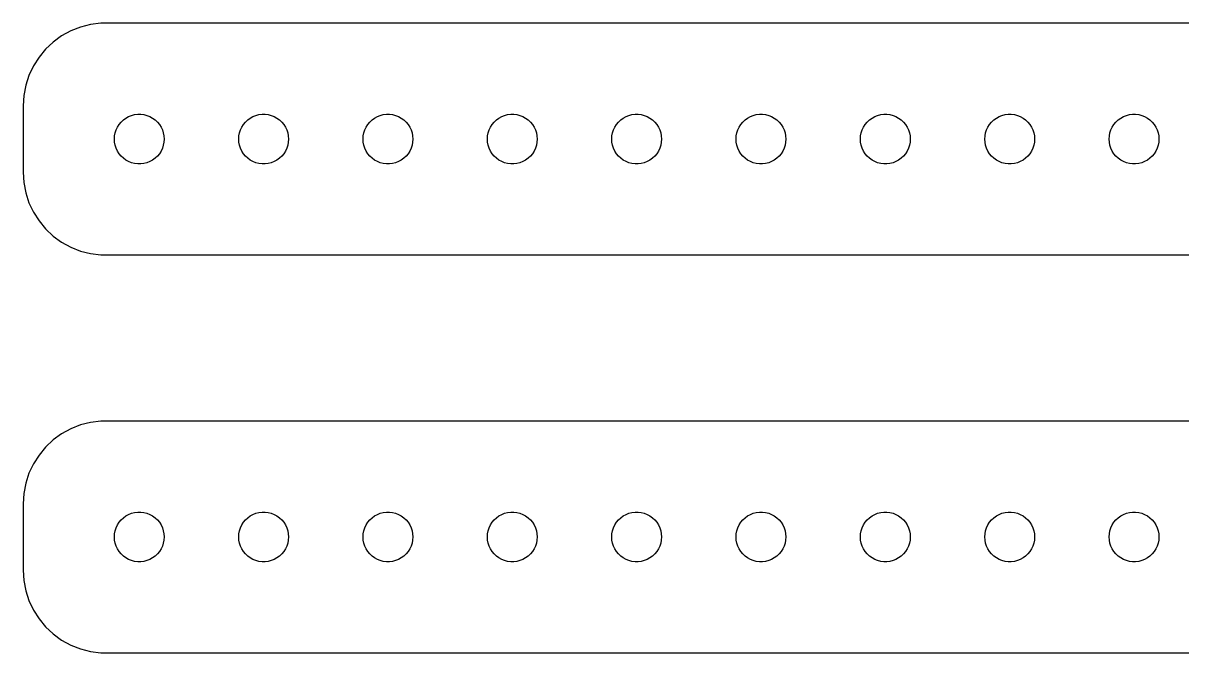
# Model space of a CAD drawing. Header units: metres. Extents: x -142 to 142, y 17 to 55.
# Drawn here: x -142 to -72.1, y 17 to 55 of the extents above; entities that cross this region are included whole.
import ezdxf

# ---------------------------------------------------------------- set-up
doc = ezdxf.new("R2010")
doc.units = ezdxf.units.M

msp = doc.modelspace()

# ---------------------------------------------------------------- linework, layer by layer
for p, q in [((-139.129, 54.5241), (-139.679, 54.2216)), ((-138.545, 54.7553), (-139.129, 54.5241)), ((-137.937, 54.9114), (-138.545, 54.7553)), ((-137.314, 54.9901), (-137.937, 54.9114)), ((137.314, 54.9901), (-137.314, 54.9901)), ((-140.187, 53.8526), (-140.645, 53.4227)), ((-139.679, 54.2216), (-140.187, 53.8526)), ((-140.645, 53.4227), (-141.045, 52.9389)), ((-141.045, 52.9389), (-141.382, 52.4088)), ((-141.649, 51.8406), (-141.843, 51.2434)), ((-141.382, 52.4088), (-141.649, 51.8406)), ((-141.843, 51.2434), (-141.961, 50.6267)), ((-141.961, 50.6267), (-142, 50)), ((-142, 50), (-142, 46)), ((-136.214, 48.8817), (-136.093, 49.0268)), ((-136.093, 49.0268), (-135.956, 49.1558)), ((-135.956, 49.1558), (-135.804, 49.2665)), ((-135.804, 49.2665), (-135.639, 49.3572)), ((-135.639, 49.3572), (-135.464, 49.4266)), ((-135.464, 49.4266), (-135.281, 49.4734)), ((-135.281, 49.4734), (-135.094, 49.497)), ((-135.094, 49.497), (-134.906, 49.497)), ((-134.906, 49.497), (-134.719, 49.4734)), ((-134.719, 49.4734), (-134.536, 49.4266)), ((-134.536, 49.4266), (-134.361, 49.3572)), ((-134.361, 49.3572), (-134.196, 49.2665)), ((-134.196, 49.2665), (-134.044, 49.1558)), ((-134.044, 49.1558), (-133.907, 49.0268)), ((-133.907, 49.0268), (-133.786, 48.8817)), ((-128.714, 48.8817), (-128.593, 49.0268)), ((-128.593, 49.0268), (-128.456, 49.1558)), ((-128.456, 49.1558), (-128.304, 49.2665)), ((-128.304, 49.2665), (-128.139, 49.3572)), ((-128.139, 49.3572), (-127.964, 49.4266)), ((-127.964, 49.4266), (-127.781, 49.4734)), ((-127.781, 49.4734), (-127.594, 49.497)), ((-127.594, 49.497), (-127.406, 49.497)), ((-127.406, 49.497), (-127.219, 49.4734)), ((-127.219, 49.4734), (-127.036, 49.4266)), ((-127.036, 49.4266), (-126.861, 49.3572)), ((-126.861, 49.3572), (-126.696, 49.2665)), ((-126.696, 49.2665), (-126.544, 49.1558)), ((-126.544, 49.1558), (-126.407, 49.0268)), ((-126.407, 49.0268), (-126.286, 48.8817)), ((-121.214, 48.8817), (-121.093, 49.0268)), ((-121.093, 49.0268), (-120.956, 49.1558)), ((-120.956, 49.1558), (-120.804, 49.2665)), ((-120.804, 49.2665), (-120.639, 49.3572)), ((-120.639, 49.3572), (-120.464, 49.4266)), ((-120.464, 49.4266), (-120.281, 49.4734)), ((-120.281, 49.4734), (-120.094, 49.497)), ((-120.094, 49.497), (-119.906, 49.497)), ((-119.906, 49.497), (-119.719, 49.4734)), ((-119.719, 49.4734), (-119.536, 49.4266)), ((-119.536, 49.4266), (-119.361, 49.3572)), ((-119.361, 49.3572), (-119.196, 49.2665)), ((-119.196, 49.2665), (-119.044, 49.1558)), ((-119.044, 49.1558), (-118.907, 49.0268)), ((-118.907, 49.0268), (-118.786, 48.8817)), ((-113.714, 48.8817), (-113.593, 49.0268)), ((-113.593, 49.0268), (-113.456, 49.1558)), ((-113.456, 49.1558), (-113.304, 49.2665)), ((-113.304, 49.2665), (-113.139, 49.3572)), ((-113.139, 49.3572), (-112.964, 49.4266)), ((-112.964, 49.4266), (-112.781, 49.4734)), ((-112.781, 49.4734), (-112.594, 49.497)), ((-112.594, 49.497), (-112.406, 49.497)), ((-112.406, 49.497), (-112.219, 49.4734)), ((-112.219, 49.4734), (-112.036, 49.4266)), ((-112.036, 49.4266), (-111.861, 49.3572)), ((-111.861, 49.3572), (-111.696, 49.2665)), ((-111.696, 49.2665), (-111.544, 49.1558)), ((-111.544, 49.1558), (-111.407, 49.0268)), ((-111.407, 49.0268), (-111.286, 48.8817)), ((-106.214, 48.8817), (-106.093, 49.0268)), ((-106.093, 49.0268), (-105.956, 49.1558)), ((-105.956, 49.1558), (-105.804, 49.2665)), ((-105.804, 49.2665), (-105.639, 49.3572)), ((-105.639, 49.3572), (-105.464, 49.4266)), ((-105.464, 49.4266), (-105.281, 49.4734)), ((-105.281, 49.4734), (-105.094, 49.497)), ((-105.094, 49.497), (-104.906, 49.497)), ((-104.906, 49.497), (-104.719, 49.4734)), ((-104.719, 49.4734), (-104.536, 49.4266)), ((-104.536, 49.4266), (-104.361, 49.3572)), ((-104.361, 49.3572), (-104.196, 49.2665)), ((-104.196, 49.2665), (-104.044, 49.1558)), ((-104.044, 49.1558), (-103.907, 49.0268)), ((-103.907, 49.0268), (-103.786, 48.8817)), ((-98.7135, 48.8817), (-98.5934, 49.0268)), ((-98.5934, 49.0268), (-98.4561, 49.1558)), ((-98.4561, 49.1558), (-98.3037, 49.2665)), ((-98.3037, 49.2665), (-98.1387, 49.3572)), ((-98.1387, 49.3572), (-97.9635, 49.4266)), ((-97.9635, 49.4266), (-97.7811, 49.4734)), ((-97.7811, 49.4734), (-97.5942, 49.497)), ((-97.5942, 49.497), (-97.4058, 49.497)), ((-97.4058, 49.497), (-97.2189, 49.4734)), ((-97.2189, 49.4734), (-97.0365, 49.4266)), ((-97.0365, 49.4266), (-96.8613, 49.3572)), ((-96.8613, 49.3572), (-96.6963, 49.2665)), ((-96.6963, 49.2665), (-96.5439, 49.1558)), ((-96.5439, 49.1558), (-96.4065, 49.0268)), ((-96.4065, 49.0268), (-96.2865, 48.8817)), ((-91.2135, 48.8817), (-91.0934, 49.0268)), ((-91.0934, 49.0268), (-90.9561, 49.1558)), ((-90.9561, 49.1558), (-90.8037, 49.2665)), ((-90.8037, 49.2665), (-90.6387, 49.3572)), ((-90.6387, 49.3572), (-90.4635, 49.4266)), ((-90.4635, 49.4266), (-90.2811, 49.4734)), ((-90.2811, 49.4734), (-90.0942, 49.497)), ((-90.0942, 49.497), (-89.9058, 49.497)), ((-89.9058, 49.497), (-89.7189, 49.4734)), ((-89.7189, 49.4734), (-89.5365, 49.4266)), ((-89.5365, 49.4266), (-89.3613, 49.3572)), ((-89.3613, 49.3572), (-89.1963, 49.2665)), ((-89.1963, 49.2665), (-89.0439, 49.1558)), ((-89.0439, 49.1558), (-88.9065, 49.0268)), ((-88.9065, 49.0268), (-88.7865, 48.8817)), ((-83.7135, 48.8817), (-83.5934, 49.0268)), ((-83.5934, 49.0268), (-83.4561, 49.1558)), ((-83.4561, 49.1558), (-83.3037, 49.2665)), ((-83.3037, 49.2665), (-83.1387, 49.3572)), ((-83.1387, 49.3572), (-82.9635, 49.4266)), ((-82.9635, 49.4266), (-82.7811, 49.4734)), ((-82.7811, 49.4734), (-82.5942, 49.497)), ((-82.5942, 49.497), (-82.4058, 49.497)), ((-82.4058, 49.497), (-82.2189, 49.4734)), ((-82.2189, 49.4734), (-82.0365, 49.4266)), ((-82.0365, 49.4266), (-81.8613, 49.3572)), ((-81.8613, 49.3572), (-81.6963, 49.2665)), ((-81.6963, 49.2665), (-81.5439, 49.1558)), ((-81.5439, 49.1558), (-81.4065, 49.0268)), ((-81.4065, 49.0268), (-81.2865, 48.8817)), ((-76.2135, 48.8817), (-76.0934, 49.0268)), ((-76.0934, 49.0268), (-75.9561, 49.1558)), ((-75.9561, 49.1558), (-75.8037, 49.2665)), ((-75.8037, 49.2665), (-75.6387, 49.3572)), ((-75.6387, 49.3572), (-75.4635, 49.4266)), ((-75.4635, 49.4266), (-75.2811, 49.4734)), ((-75.2811, 49.4734), (-75.0942, 49.497)), ((-75.0942, 49.497), (-74.9058, 49.497)), ((-74.9058, 49.497), (-74.7189, 49.4734)), ((-74.7189, 49.4734), (-74.5365, 49.4266)), ((-74.5365, 49.4266), (-74.3613, 49.3572)), ((-74.3613, 49.3572), (-74.1963, 49.2665)), ((-74.1963, 49.2665), (-74.0439, 49.1558)), ((-74.0439, 49.1558), (-73.9065, 49.0268)), ((-73.9065, 49.0268), (-73.7865, 48.8817)), ((-136.488, 48.188), (-136.453, 48.373)), ((-136.453, 48.373), (-136.395, 48.5522)), ((-136.395, 48.5522), (-136.314, 48.7226)), ((-136.314, 48.7226), (-136.214, 48.8817)), ((-133.786, 48.8817), (-133.686, 48.7226)), ((-133.686, 48.7226), (-133.605, 48.5522)), ((-133.605, 48.5522), (-133.547, 48.373)), ((-133.547, 48.373), (-133.512, 48.188)), ((-128.988, 48.188), (-128.953, 48.373)), ((-128.953, 48.373), (-128.895, 48.5522)), ((-128.895, 48.5522), (-128.814, 48.7226)), ((-128.814, 48.7226), (-128.714, 48.8817)), ((-126.286, 48.8817), (-126.186, 48.7226)), ((-126.186, 48.7226), (-126.105, 48.5522)), ((-126.105, 48.5522), (-126.047, 48.373)), ((-126.047, 48.373), (-126.012, 48.188)), ((-121.488, 48.188), (-121.453, 48.373)), ((-121.453, 48.373), (-121.395, 48.5522)), ((-121.395, 48.5522), (-121.314, 48.7226)), ((-121.314, 48.7226), (-121.214, 48.8817)), ((-118.786, 48.8817), (-118.686, 48.7226)), ((-118.686, 48.7226), (-118.605, 48.5522)), ((-118.605, 48.5522), (-118.547, 48.373)), ((-118.547, 48.373), (-118.512, 48.188)), ((-113.988, 48.188), (-113.953, 48.373)), ((-113.953, 48.373), (-113.895, 48.5522)), ((-113.895, 48.5522), (-113.814, 48.7226)), ((-113.814, 48.7226), (-113.714, 48.8817)), ((-111.286, 48.8817), (-111.186, 48.7226)), ((-111.186, 48.7226), (-111.105, 48.5522)), ((-111.105, 48.5522), (-111.047, 48.373)), ((-111.047, 48.373), (-111.012, 48.188)), ((-106.488, 48.188), (-106.453, 48.373)), ((-106.453, 48.373), (-106.395, 48.5522)), ((-106.395, 48.5522), (-106.314, 48.7226)), ((-106.314, 48.7226), (-106.214, 48.8817)), ((-103.786, 48.8817), (-103.686, 48.7226)), ((-103.686, 48.7226), (-103.605, 48.5522)), ((-103.605, 48.5522), (-103.547, 48.373)), ((-103.547, 48.373), (-103.512, 48.188)), ((-98.9882, 48.188), (-98.9529, 48.373)), ((-98.9529, 48.373), (-98.8947, 48.5522)), ((-98.8947, 48.5522), (-98.8145, 48.7226)), ((-98.8145, 48.7226), (-98.7135, 48.8817)), ((-96.2865, 48.8817), (-96.1855, 48.7226)), ((-96.1855, 48.7226), (-96.1053, 48.5522)), ((-96.1053, 48.5522), (-96.0471, 48.373)), ((-96.0471, 48.373), (-96.0118, 48.188)), ((-91.4882, 48.188), (-91.4529, 48.373)), ((-91.4529, 48.373), (-91.3947, 48.5522)), ((-91.3947, 48.5522), (-91.3145, 48.7226)), ((-91.3145, 48.7226), (-91.2135, 48.8817)), ((-88.7865, 48.8817), (-88.6855, 48.7226)), ((-88.6855, 48.7226), (-88.6053, 48.5522)), ((-88.6053, 48.5522), (-88.5471, 48.373)), ((-88.5471, 48.373), (-88.5118, 48.188)), ((-83.9882, 48.188), (-83.9529, 48.373)), ((-83.9529, 48.373), (-83.8947, 48.5522)), ((-83.8947, 48.5522), (-83.8145, 48.7226)), ((-83.8145, 48.7226), (-83.7135, 48.8817)), ((-81.2865, 48.8817), (-81.1855, 48.7226)), ((-81.1855, 48.7226), (-81.1053, 48.5522)), ((-81.1053, 48.5522), (-81.0471, 48.373)), ((-81.0471, 48.373), (-81.0118, 48.188)), ((-76.4882, 48.188), (-76.4529, 48.373)), ((-76.4529, 48.373), (-76.3947, 48.5522)), ((-76.3947, 48.5522), (-76.3145, 48.7226)), ((-76.3145, 48.7226), (-76.2135, 48.8817)), ((-73.7865, 48.8817), (-73.6855, 48.7226)), ((-73.6855, 48.7226), (-73.6053, 48.5522)), ((-73.6053, 48.5522), (-73.5471, 48.373)), ((-73.5471, 48.373), (-73.5118, 48.188)), ((-136.5, 48), (-136.488, 48.188)), ((-136.488, 47.812), (-136.5, 48)), ((-136.453, 47.627), (-136.488, 47.812)), ((-136.395, 47.4478), (-136.453, 47.627)), ((-133.547, 47.627), (-133.605, 47.4478)), ((-133.512, 47.812), (-133.547, 47.627)), ((-133.512, 48.188), (-133.5, 48)), ((-133.5, 48), (-133.512, 47.812)), ((-129, 48), (-128.988, 48.188)), ((-128.988, 47.812), (-129, 48)), ((-128.953, 47.627), (-128.988, 47.812)), ((-128.895, 47.4478), (-128.953, 47.627)), ((-126.047, 47.627), (-126.105, 47.4478)), ((-126.012, 47.812), (-126.047, 47.627)), ((-126.012, 48.188), (-126, 48)), ((-126, 48), (-126.012, 47.812)), ((-121.5, 48), (-121.488, 48.188)), ((-121.488, 47.812), (-121.5, 48)), ((-121.453, 47.627), (-121.488, 47.812)), ((-121.395, 47.4478), (-121.453, 47.627)), ((-118.547, 47.627), (-118.605, 47.4478)), ((-118.512, 47.812), (-118.547, 47.627)), ((-118.512, 48.188), (-118.5, 48)), ((-118.5, 48), (-118.512, 47.812)), ((-114, 48), (-113.988, 48.188)), ((-113.988, 47.812), (-114, 48)), ((-113.953, 47.627), (-113.988, 47.812)), ((-113.895, 47.4478), (-113.953, 47.627)), ((-111.047, 47.627), (-111.105, 47.4478)), ((-111.012, 47.812), (-111.047, 47.627)), ((-111.012, 48.188), (-111, 48)), ((-111, 48), (-111.012, 47.812)), ((-106.5, 48), (-106.488, 48.188)), ((-106.488, 47.812), (-106.5, 48)), ((-106.453, 47.627), (-106.488, 47.812)), ((-106.395, 47.4478), (-106.453, 47.627)), ((-103.547, 47.627), (-103.605, 47.4478)), ((-103.512, 47.812), (-103.547, 47.627)), ((-103.512, 48.188), (-103.5, 48)), ((-103.5, 48), (-103.512, 47.812)), ((-99, 48), (-98.9882, 48.188)), ((-98.9882, 47.812), (-99, 48)), ((-98.9529, 47.627), (-98.9882, 47.812)), ((-98.8947, 47.4478), (-98.9529, 47.627)), ((-96.0471, 47.627), (-96.1053, 47.4478)), ((-96.0118, 47.812), (-96.0471, 47.627)), ((-96.0118, 48.188), (-96, 48)), ((-96, 48), (-96.0118, 47.812)), ((-91.5, 48), (-91.4882, 48.188)), ((-91.4882, 47.812), (-91.5, 48)), ((-91.4529, 47.627), (-91.4882, 47.812)), ((-91.3947, 47.4478), (-91.4529, 47.627)), ((-88.5471, 47.627), (-88.6053, 47.4478)), ((-88.5118, 47.812), (-88.5471, 47.627)), ((-88.5118, 48.188), (-88.5, 48)), ((-88.5, 48), (-88.5118, 47.812)), ((-84, 48), (-83.9882, 48.188)), ((-83.9882, 47.812), (-84, 48)), ((-83.9529, 47.627), (-83.9882, 47.812)), ((-83.8947, 47.4478), (-83.9529, 47.627)), ((-81.0471, 47.627), (-81.1053, 47.4478)), ((-81.0118, 47.812), (-81.0471, 47.627)), ((-81.0118, 48.188), (-81, 48)), ((-81, 48), (-81.0118, 47.812)), ((-76.5, 48), (-76.4882, 48.188)), ((-76.4882, 47.812), (-76.5, 48)), ((-76.4529, 47.627), (-76.4882, 47.812)), ((-76.3947, 47.4478), (-76.4529, 47.627)), ((-73.5471, 47.627), (-73.6053, 47.4478)), ((-73.5118, 47.812), (-73.5471, 47.627)), ((-73.5118, 48.188), (-73.5, 48)), ((-73.5, 48), (-73.5118, 47.812)), ((-136.314, 47.2774), (-136.395, 47.4478)), ((-136.214, 47.1183), (-136.314, 47.2774)), ((-136.093, 46.9732), (-136.214, 47.1183)), ((-135.956, 46.8442), (-136.093, 46.9732)), ((-135.804, 46.7335), (-135.956, 46.8442)), ((-134.044, 46.8442), (-134.196, 46.7335)), ((-133.907, 46.9732), (-134.044, 46.8442)), ((-133.786, 47.1183), (-133.907, 46.9732)), ((-133.686, 47.2774), (-133.786, 47.1183)), ((-133.605, 47.4478), (-133.686, 47.2774)), ((-128.814, 47.2774), (-128.895, 47.4478)), ((-128.714, 47.1183), (-128.814, 47.2774)), ((-128.593, 46.9732), (-128.714, 47.1183)), ((-128.456, 46.8442), (-128.593, 46.9732)), ((-128.304, 46.7335), (-128.456, 46.8442)), ((-126.544, 46.8442), (-126.696, 46.7335)), ((-126.407, 46.9732), (-126.544, 46.8442)), ((-126.286, 47.1183), (-126.407, 46.9732)), ((-126.186, 47.2774), (-126.286, 47.1183)), ((-126.105, 47.4478), (-126.186, 47.2774)), ((-121.314, 47.2774), (-121.395, 47.4478)), ((-121.214, 47.1183), (-121.314, 47.2774)), ((-121.093, 46.9732), (-121.214, 47.1183)), ((-120.956, 46.8442), (-121.093, 46.9732)), ((-120.804, 46.7335), (-120.956, 46.8442)), ((-119.044, 46.8442), (-119.196, 46.7335)), ((-118.907, 46.9732), (-119.044, 46.8442)), ((-118.786, 47.1183), (-118.907, 46.9732)), ((-118.686, 47.2774), (-118.786, 47.1183)), ((-118.605, 47.4478), (-118.686, 47.2774)), ((-113.814, 47.2774), (-113.895, 47.4478)), ((-113.714, 47.1183), (-113.814, 47.2774)), ((-113.593, 46.9732), (-113.714, 47.1183)), ((-113.456, 46.8442), (-113.593, 46.9732)), ((-113.304, 46.7335), (-113.456, 46.8442)), ((-111.544, 46.8442), (-111.696, 46.7335)), ((-111.407, 46.9732), (-111.544, 46.8442)), ((-111.286, 47.1183), (-111.407, 46.9732)), ((-111.186, 47.2774), (-111.286, 47.1183)), ((-111.105, 47.4478), (-111.186, 47.2774)), ((-106.314, 47.2774), (-106.395, 47.4478)), ((-106.214, 47.1183), (-106.314, 47.2774)), ((-106.093, 46.9732), (-106.214, 47.1183)), ((-105.956, 46.8442), (-106.093, 46.9732)), ((-105.804, 46.7335), (-105.956, 46.8442)), ((-104.044, 46.8442), (-104.196, 46.7335)), ((-103.907, 46.9732), (-104.044, 46.8442)), ((-103.786, 47.1183), (-103.907, 46.9732)), ((-103.686, 47.2774), (-103.786, 47.1183)), ((-103.605, 47.4478), (-103.686, 47.2774)), ((-98.8145, 47.2774), (-98.8947, 47.4478)), ((-98.7135, 47.1183), (-98.8145, 47.2774)), ((-98.5934, 46.9732), (-98.7135, 47.1183)), ((-98.4561, 46.8442), (-98.5934, 46.9732)), ((-98.3037, 46.7335), (-98.4561, 46.8442)), ((-96.5439, 46.8442), (-96.6963, 46.7335)), ((-96.4065, 46.9732), (-96.5439, 46.8442)), ((-96.2865, 47.1183), (-96.4065, 46.9732)), ((-96.1855, 47.2774), (-96.2865, 47.1183)), ((-96.1053, 47.4478), (-96.1855, 47.2774)), ((-91.3145, 47.2774), (-91.3947, 47.4478)), ((-91.2135, 47.1183), (-91.3145, 47.2774)), ((-91.0934, 46.9732), (-91.2135, 47.1183)), ((-90.9561, 46.8442), (-91.0934, 46.9732)), ((-90.8037, 46.7335), (-90.9561, 46.8442)), ((-89.0439, 46.8442), (-89.1963, 46.7335)), ((-88.9065, 46.9732), (-89.0439, 46.8442)), ((-88.7865, 47.1183), (-88.9065, 46.9732)), ((-88.6855, 47.2774), (-88.7865, 47.1183)), ((-88.6053, 47.4478), (-88.6855, 47.2774)), ((-83.8145, 47.2774), (-83.8947, 47.4478)), ((-83.7135, 47.1183), (-83.8145, 47.2774)), ((-83.5934, 46.9732), (-83.7135, 47.1183)), ((-83.4561, 46.8442), (-83.5934, 46.9732)), ((-83.3037, 46.7335), (-83.4561, 46.8442)), ((-81.5439, 46.8442), (-81.6963, 46.7335)), ((-81.4065, 46.9732), (-81.5439, 46.8442)), ((-81.2865, 47.1183), (-81.4065, 46.9732)), ((-81.1855, 47.2774), (-81.2865, 47.1183)), ((-81.1053, 47.4478), (-81.1855, 47.2774)), ((-76.3145, 47.2774), (-76.3947, 47.4478)), ((-76.2135, 47.1183), (-76.3145, 47.2774)), ((-76.0934, 46.9732), (-76.2135, 47.1183)), ((-75.9561, 46.8442), (-76.0934, 46.9732)), ((-75.8037, 46.7335), (-75.9561, 46.8442)), ((-74.0439, 46.8442), (-74.1963, 46.7335)), ((-73.9065, 46.9732), (-74.0439, 46.8442)), ((-73.7865, 47.1183), (-73.9065, 46.9732)), ((-73.6855, 47.2774), (-73.7865, 47.1183)), ((-73.6053, 47.4478), (-73.6855, 47.2774)), ((-135.639, 46.6428), (-135.804, 46.7335)), ((-135.464, 46.5734), (-135.639, 46.6428)), ((-135.281, 46.5266), (-135.464, 46.5734)), ((-135.094, 46.503), (-135.281, 46.5266)), ((-134.906, 46.503), (-135.094, 46.503)), ((-134.719, 46.5266), (-134.906, 46.503)), ((-134.536, 46.5734), (-134.719, 46.5266)), ((-134.361, 46.6428), (-134.536, 46.5734)), ((-134.196, 46.7335), (-134.361, 46.6428)), ((-128.139, 46.6428), (-128.304, 46.7335)), ((-127.964, 46.5734), (-128.139, 46.6428)), ((-127.781, 46.5266), (-127.964, 46.5734)), ((-127.594, 46.503), (-127.781, 46.5266)), ((-127.406, 46.503), (-127.594, 46.503)), ((-127.219, 46.5266), (-127.406, 46.503)), ((-127.036, 46.5734), (-127.219, 46.5266)), ((-126.861, 46.6428), (-127.036, 46.5734)), ((-126.696, 46.7335), (-126.861, 46.6428)), ((-120.639, 46.6428), (-120.804, 46.7335)), ((-120.464, 46.5734), (-120.639, 46.6428)), ((-120.281, 46.5266), (-120.464, 46.5734)), ((-120.094, 46.503), (-120.281, 46.5266)), ((-119.906, 46.503), (-120.094, 46.503)), ((-119.719, 46.5266), (-119.906, 46.503)), ((-119.536, 46.5734), (-119.719, 46.5266)), ((-119.361, 46.6428), (-119.536, 46.5734)), ((-119.196, 46.7335), (-119.361, 46.6428)), ((-113.139, 46.6428), (-113.304, 46.7335)), ((-112.964, 46.5734), (-113.139, 46.6428)), ((-112.781, 46.5266), (-112.964, 46.5734)), ((-112.594, 46.503), (-112.781, 46.5266)), ((-112.406, 46.503), (-112.594, 46.503)), ((-112.219, 46.5266), (-112.406, 46.503)), ((-112.036, 46.5734), (-112.219, 46.5266)), ((-111.861, 46.6428), (-112.036, 46.5734)), ((-111.696, 46.7335), (-111.861, 46.6428)), ((-105.639, 46.6428), (-105.804, 46.7335)), ((-105.464, 46.5734), (-105.639, 46.6428)), ((-105.281, 46.5266), (-105.464, 46.5734)), ((-105.094, 46.503), (-105.281, 46.5266)), ((-104.906, 46.503), (-105.094, 46.503)), ((-104.719, 46.5266), (-104.906, 46.503)), ((-104.536, 46.5734), (-104.719, 46.5266)), ((-104.361, 46.6428), (-104.536, 46.5734)), ((-104.196, 46.7335), (-104.361, 46.6428)), ((-98.1387, 46.6428), (-98.3037, 46.7335)), ((-97.9635, 46.5734), (-98.1387, 46.6428)), ((-97.7811, 46.5266), (-97.9635, 46.5734)), ((-97.5942, 46.503), (-97.7811, 46.5266)), ((-97.4058, 46.503), (-97.5942, 46.503)), ((-97.2189, 46.5266), (-97.4058, 46.503)), ((-97.0365, 46.5734), (-97.2189, 46.5266)), ((-96.8613, 46.6428), (-97.0365, 46.5734)), ((-96.6963, 46.7335), (-96.8613, 46.6428)), ((-90.6387, 46.6428), (-90.8037, 46.7335)), ((-90.4635, 46.5734), (-90.6387, 46.6428)), ((-90.2811, 46.5266), (-90.4635, 46.5734)), ((-90.0942, 46.503), (-90.2811, 46.5266)), ((-89.9058, 46.503), (-90.0942, 46.503)), ((-89.7189, 46.5266), (-89.9058, 46.503)), ((-89.5365, 46.5734), (-89.7189, 46.5266)), ((-89.3613, 46.6428), (-89.5365, 46.5734)), ((-89.1963, 46.7335), (-89.3613, 46.6428)), ((-83.1387, 46.6428), (-83.3037, 46.7335)), ((-82.9635, 46.5734), (-83.1387, 46.6428)), ((-82.7811, 46.5266), (-82.9635, 46.5734)), ((-82.5942, 46.503), (-82.7811, 46.5266)), ((-82.4058, 46.503), (-82.5942, 46.503)), ((-82.2189, 46.5266), (-82.4058, 46.503)), ((-82.0365, 46.5734), (-82.2189, 46.5266)), ((-81.8613, 46.6428), (-82.0365, 46.5734)), ((-81.6963, 46.7335), (-81.8613, 46.6428)), ((-75.6387, 46.6428), (-75.8037, 46.7335)), ((-75.4635, 46.5734), (-75.6387, 46.6428)), ((-75.2811, 46.5266), (-75.4635, 46.5734)), ((-75.0942, 46.503), (-75.2811, 46.5266)), ((-74.9058, 46.503), (-75.0942, 46.503)), ((-74.7189, 46.5266), (-74.9058, 46.503)), ((-74.5365, 46.5734), (-74.7189, 46.5266)), ((-74.3613, 46.6428), (-74.5365, 46.5734)), ((-74.1963, 46.7335), (-74.3613, 46.6428)), ((-142, 46), (-141.961, 45.3733)), ((-141.961, 45.3733), (-141.843, 44.7566)), ((-141.843, 44.7566), (-141.649, 44.1594)), ((-141.649, 44.1594), (-141.382, 43.5912)), ((-141.382, 43.5912), (-141.045, 43.0611)), ((-141.045, 43.0611), (-140.645, 42.5773)), ((-140.645, 42.5773), (-140.187, 42.1474)), ((-140.187, 42.1474), (-139.679, 41.7784)), ((-139.679, 41.7784), (-139.129, 41.4759)), ((-139.129, 41.4759), (-138.545, 41.2447)), ((-138.545, 41.2447), (-137.937, 41.0886)), ((-137.937, 41.0886), (-137.314, 41.0099)), ((-137.314, 41.0099), (137.314, 41.0099)), ((-138.545, 30.7553), (-139.129, 30.5241)), ((-137.937, 30.9114), (-138.545, 30.7553)), ((-137.314, 30.9901), (-137.937, 30.9114)), ((137.314, 30.9901), (-137.314, 30.9901)), ((-139.679, 30.2216), (-140.187, 29.8526)), ((-139.129, 30.5241), (-139.679, 30.2216)), ((-140.645, 29.4227), (-141.045, 28.9389)), ((-140.187, 29.8526), (-140.645, 29.4227)), ((-141.045, 28.9389), (-141.382, 28.4088)), ((-141.382, 28.4088), (-141.649, 27.8406)), ((-141.649, 27.8406), (-141.843, 27.2434)), ((-141.961, 26.6267), (-142, 26)), ((-141.843, 27.2434), (-141.961, 26.6267)), ((-142, 26), (-142, 22)), ((-135.956, 25.1558), (-135.804, 25.2665)), ((-135.804, 25.2665), (-135.639, 25.3572)), ((-135.639, 25.3572), (-135.464, 25.4266)), ((-135.464, 25.4266), (-135.281, 25.4734)), ((-135.281, 25.4734), (-135.094, 25.497)), ((-135.094, 25.497), (-134.906, 25.497)), ((-134.906, 25.497), (-134.719, 25.4734)), ((-134.719, 25.4734), (-134.536, 25.4266)), ((-134.536, 25.4266), (-134.361, 25.3572)), ((-134.361, 25.3572), (-134.196, 25.2665)), ((-134.196, 25.2665), (-134.044, 25.1558)), ((-128.456, 25.1558), (-128.304, 25.2665)), ((-128.304, 25.2665), (-128.139, 25.3572)), ((-128.139, 25.3572), (-127.964, 25.4266)), ((-127.964, 25.4266), (-127.781, 25.4734)), ((-127.781, 25.4734), (-127.594, 25.497)), ((-127.594, 25.497), (-127.406, 25.497)), ((-127.406, 25.497), (-127.219, 25.4734)), ((-127.219, 25.4734), (-127.036, 25.4266)), ((-127.036, 25.4266), (-126.861, 25.3572)), ((-126.861, 25.3572), (-126.696, 25.2665)), ((-126.696, 25.2665), (-126.544, 25.1558)), ((-120.956, 25.1558), (-120.804, 25.2665)), ((-120.804, 25.2665), (-120.639, 25.3572)), ((-120.639, 25.3572), (-120.464, 25.4266)), ((-120.464, 25.4266), (-120.281, 25.4734)), ((-120.281, 25.4734), (-120.094, 25.497)), ((-120.094, 25.497), (-119.906, 25.497)), ((-119.906, 25.497), (-119.719, 25.4734)), ((-119.719, 25.4734), (-119.536, 25.4266)), ((-119.536, 25.4266), (-119.361, 25.3572)), ((-119.361, 25.3572), (-119.196, 25.2665)), ((-119.196, 25.2665), (-119.044, 25.1558)), ((-113.456, 25.1558), (-113.304, 25.2665)), ((-113.304, 25.2665), (-113.139, 25.3572)), ((-113.139, 25.3572), (-112.964, 25.4266)), ((-112.964, 25.4266), (-112.781, 25.4734)), ((-112.781, 25.4734), (-112.594, 25.497)), ((-112.594, 25.497), (-112.406, 25.497)), ((-112.406, 25.497), (-112.219, 25.4734)), ((-112.219, 25.4734), (-112.036, 25.4266)), ((-112.036, 25.4266), (-111.861, 25.3572)), ((-111.861, 25.3572), (-111.696, 25.2665)), ((-111.696, 25.2665), (-111.544, 25.1558)), ((-105.956, 25.1558), (-105.804, 25.2665)), ((-105.804, 25.2665), (-105.639, 25.3572)), ((-105.639, 25.3572), (-105.464, 25.4266)), ((-105.464, 25.4266), (-105.281, 25.4734)), ((-105.281, 25.4734), (-105.094, 25.497)), ((-105.094, 25.497), (-104.906, 25.497)), ((-104.906, 25.497), (-104.719, 25.4734)), ((-104.719, 25.4734), (-104.536, 25.4266)), ((-104.536, 25.4266), (-104.361, 25.3572)), ((-104.361, 25.3572), (-104.196, 25.2665)), ((-104.196, 25.2665), (-104.044, 25.1558)), ((-98.4561, 25.1558), (-98.3037, 25.2665)), ((-98.3037, 25.2665), (-98.1387, 25.3572)), ((-98.1387, 25.3572), (-97.9635, 25.4266)), ((-97.9635, 25.4266), (-97.7811, 25.4734)), ((-97.7811, 25.4734), (-97.5942, 25.497)), ((-97.5942, 25.497), (-97.4058, 25.497)), ((-97.4058, 25.497), (-97.2189, 25.4734)), ((-97.2189, 25.4734), (-97.0365, 25.4266)), ((-97.0365, 25.4266), (-96.8613, 25.3572)), ((-96.8613, 25.3572), (-96.6963, 25.2665)), ((-96.6963, 25.2665), (-96.5439, 25.1558)), ((-90.9561, 25.1558), (-90.8037, 25.2665)), ((-90.8037, 25.2665), (-90.6387, 25.3572)), ((-90.6387, 25.3572), (-90.4635, 25.4266)), ((-90.4635, 25.4266), (-90.2811, 25.4734)), ((-90.2811, 25.4734), (-90.0942, 25.497)), ((-90.0942, 25.497), (-89.9058, 25.497)), ((-89.9058, 25.497), (-89.7189, 25.4734)), ((-89.7189, 25.4734), (-89.5365, 25.4266)), ((-89.5365, 25.4266), (-89.3613, 25.3572)), ((-89.3613, 25.3572), (-89.1963, 25.2665)), ((-89.1963, 25.2665), (-89.0439, 25.1558)), ((-83.4561, 25.1558), (-83.3037, 25.2665)), ((-83.3037, 25.2665), (-83.1387, 25.3572)), ((-83.1387, 25.3572), (-82.9635, 25.4266)), ((-82.9635, 25.4266), (-82.7811, 25.4734)), ((-82.7811, 25.4734), (-82.5942, 25.497)), ((-82.5942, 25.497), (-82.4058, 25.497)), ((-82.4058, 25.497), (-82.2189, 25.4734)), ((-82.2189, 25.4734), (-82.0365, 25.4266)), ((-82.0365, 25.4266), (-81.8613, 25.3572)), ((-81.8613, 25.3572), (-81.6963, 25.2665)), ((-81.6963, 25.2665), (-81.5439, 25.1558)), ((-75.9561, 25.1558), (-75.8037, 25.2665)), ((-75.8037, 25.2665), (-75.6387, 25.3572)), ((-75.6387, 25.3572), (-75.4635, 25.4266)), ((-75.4635, 25.4266), (-75.2811, 25.4734)), ((-75.2811, 25.4734), (-75.0942, 25.497)), ((-75.0942, 25.497), (-74.9058, 25.497)), ((-74.9058, 25.497), (-74.7189, 25.4734)), ((-74.7189, 25.4734), (-74.5365, 25.4266)), ((-74.5365, 25.4266), (-74.3613, 25.3572)), ((-74.3613, 25.3572), (-74.1963, 25.2665)), ((-74.1963, 25.2665), (-74.0439, 25.1558)), ((-136.453, 24.373), (-136.395, 24.5522)), ((-136.395, 24.5522), (-136.314, 24.7226)), ((-136.314, 24.7226), (-136.214, 24.8817)), ((-136.214, 24.8817), (-136.093, 25.0268)), ((-136.093, 25.0268), (-135.956, 25.1558)), ((-134.044, 25.1558), (-133.907, 25.0268)), ((-133.907, 25.0268), (-133.786, 24.8817)), ((-133.786, 24.8817), (-133.686, 24.7226)), ((-133.686, 24.7226), (-133.605, 24.5522)), ((-133.605, 24.5522), (-133.547, 24.373)), ((-128.953, 24.373), (-128.895, 24.5522)), ((-128.895, 24.5522), (-128.814, 24.7226)), ((-128.814, 24.7226), (-128.714, 24.8817)), ((-128.714, 24.8817), (-128.593, 25.0268)), ((-128.593, 25.0268), (-128.456, 25.1558)), ((-126.544, 25.1558), (-126.407, 25.0268)), ((-126.407, 25.0268), (-126.286, 24.8817)), ((-126.286, 24.8817), (-126.186, 24.7226)), ((-126.186, 24.7226), (-126.105, 24.5522)), ((-126.105, 24.5522), (-126.047, 24.373)), ((-121.453, 24.373), (-121.395, 24.5522)), ((-121.395, 24.5522), (-121.314, 24.7226)), ((-121.314, 24.7226), (-121.214, 24.8817)), ((-121.214, 24.8817), (-121.093, 25.0268)), ((-121.093, 25.0268), (-120.956, 25.1558)), ((-119.044, 25.1558), (-118.907, 25.0268)), ((-118.907, 25.0268), (-118.786, 24.8817)), ((-118.786, 24.8817), (-118.686, 24.7226)), ((-118.686, 24.7226), (-118.605, 24.5522)), ((-118.605, 24.5522), (-118.547, 24.373)), ((-113.953, 24.373), (-113.895, 24.5522)), ((-113.895, 24.5522), (-113.814, 24.7226)), ((-113.814, 24.7226), (-113.714, 24.8817)), ((-113.714, 24.8817), (-113.593, 25.0268)), ((-113.593, 25.0268), (-113.456, 25.1558)), ((-111.544, 25.1558), (-111.407, 25.0268)), ((-111.407, 25.0268), (-111.286, 24.8817)), ((-111.286, 24.8817), (-111.186, 24.7226)), ((-111.186, 24.7226), (-111.105, 24.5522)), ((-111.105, 24.5522), (-111.047, 24.373)), ((-106.453, 24.373), (-106.395, 24.5522)), ((-106.395, 24.5522), (-106.314, 24.7226)), ((-106.314, 24.7226), (-106.214, 24.8817)), ((-106.214, 24.8817), (-106.093, 25.0268)), ((-106.093, 25.0268), (-105.956, 25.1558)), ((-104.044, 25.1558), (-103.907, 25.0268)), ((-103.907, 25.0268), (-103.786, 24.8817)), ((-103.786, 24.8817), (-103.686, 24.7226)), ((-103.686, 24.7226), (-103.605, 24.5522)), ((-103.605, 24.5522), (-103.547, 24.373)), ((-98.9529, 24.373), (-98.8947, 24.5522)), ((-98.8947, 24.5522), (-98.8145, 24.7226)), ((-98.8145, 24.7226), (-98.7135, 24.8817)), ((-98.7135, 24.8817), (-98.5934, 25.0268)), ((-98.5934, 25.0268), (-98.4561, 25.1558)), ((-96.5439, 25.1558), (-96.4065, 25.0268)), ((-96.4065, 25.0268), (-96.2865, 24.8817)), ((-96.2865, 24.8817), (-96.1855, 24.7226)), ((-96.1855, 24.7226), (-96.1053, 24.5522)), ((-96.1053, 24.5522), (-96.0471, 24.373)), ((-91.4529, 24.373), (-91.3947, 24.5522)), ((-91.3947, 24.5522), (-91.3145, 24.7226)), ((-91.3145, 24.7226), (-91.2135, 24.8817)), ((-91.2135, 24.8817), (-91.0934, 25.0268)), ((-91.0934, 25.0268), (-90.9561, 25.1558)), ((-89.0439, 25.1558), (-88.9065, 25.0268)), ((-88.9065, 25.0268), (-88.7865, 24.8817)), ((-88.7865, 24.8817), (-88.6855, 24.7226)), ((-88.6855, 24.7226), (-88.6053, 24.5522)), ((-88.6053, 24.5522), (-88.5471, 24.373)), ((-83.9529, 24.373), (-83.8947, 24.5522)), ((-83.8947, 24.5522), (-83.8145, 24.7226)), ((-83.8145, 24.7226), (-83.7135, 24.8817)), ((-83.7135, 24.8817), (-83.5934, 25.0268)), ((-83.5934, 25.0268), (-83.4561, 25.1558)), ((-81.5439, 25.1558), (-81.4065, 25.0268)), ((-81.4065, 25.0268), (-81.2865, 24.8817)), ((-81.2865, 24.8817), (-81.1855, 24.7226)), ((-81.1855, 24.7226), (-81.1053, 24.5522)), ((-81.1053, 24.5522), (-81.0471, 24.373)), ((-76.4529, 24.373), (-76.3947, 24.5522)), ((-76.3947, 24.5522), (-76.3145, 24.7226)), ((-76.3145, 24.7226), (-76.2135, 24.8817)), ((-76.2135, 24.8817), (-76.0934, 25.0268)), ((-76.0934, 25.0268), (-75.9561, 25.1558)), ((-74.0439, 25.1558), (-73.9065, 25.0268)), ((-73.9065, 25.0268), (-73.7865, 24.8817)), ((-73.7865, 24.8817), (-73.6855, 24.7226)), ((-73.6855, 24.7226), (-73.6053, 24.5522)), ((-73.6053, 24.5522), (-73.5471, 24.373)), ((-136.5, 24), (-136.488, 24.188)), ((-136.488, 23.812), (-136.5, 24)), ((-136.488, 24.188), (-136.453, 24.373)), ((-136.453, 23.627), (-136.488, 23.812)), ((-133.547, 24.373), (-133.512, 24.188)), ((-133.512, 23.812), (-133.547, 23.627)), ((-133.512, 24.188), (-133.5, 24)), ((-133.5, 24), (-133.512, 23.812)), ((-129, 24), (-128.988, 24.188)), ((-128.988, 23.812), (-129, 24)), ((-128.988, 24.188), (-128.953, 24.373)), ((-128.953, 23.627), (-128.988, 23.812)), ((-126.047, 24.373), (-126.012, 24.188)), ((-126.012, 23.812), (-126.047, 23.627)), ((-126.012, 24.188), (-126, 24)), ((-126, 24), (-126.012, 23.812)), ((-121.5, 24), (-121.488, 24.188)), ((-121.488, 23.812), (-121.5, 24)), ((-121.488, 24.188), (-121.453, 24.373)), ((-121.453, 23.627), (-121.488, 23.812)), ((-118.547, 24.373), (-118.512, 24.188)), ((-118.512, 23.812), (-118.547, 23.627)), ((-118.512, 24.188), (-118.5, 24)), ((-118.5, 24), (-118.512, 23.812)), ((-114, 24), (-113.988, 24.188)), ((-113.988, 23.812), (-114, 24)), ((-113.988, 24.188), (-113.953, 24.373)), ((-113.953, 23.627), (-113.988, 23.812)), ((-111.047, 24.373), (-111.012, 24.188)), ((-111.012, 23.812), (-111.047, 23.627)), ((-111.012, 24.188), (-111, 24)), ((-111, 24), (-111.012, 23.812)), ((-106.5, 24), (-106.488, 24.188)), ((-106.488, 23.812), (-106.5, 24)), ((-106.488, 24.188), (-106.453, 24.373)), ((-106.453, 23.627), (-106.488, 23.812)), ((-103.547, 24.373), (-103.512, 24.188)), ((-103.512, 23.812), (-103.547, 23.627)), ((-103.512, 24.188), (-103.5, 24)), ((-103.5, 24), (-103.512, 23.812)), ((-99, 24), (-98.9882, 24.188)), ((-98.9882, 23.812), (-99, 24)), ((-98.9882, 24.188), (-98.9529, 24.373)), ((-98.9529, 23.627), (-98.9882, 23.812)), ((-96.0471, 24.373), (-96.0118, 24.188)), ((-96.0118, 23.812), (-96.0471, 23.627)), ((-96.0118, 24.188), (-96, 24)), ((-96, 24), (-96.0118, 23.812)), ((-91.5, 24), (-91.4882, 24.188)), ((-91.4882, 23.812), (-91.5, 24)), ((-91.4882, 24.188), (-91.4529, 24.373)), ((-91.4529, 23.627), (-91.4882, 23.812)), ((-88.5471, 24.373), (-88.5118, 24.188)), ((-88.5118, 23.812), (-88.5471, 23.627)), ((-88.5118, 24.188), (-88.5, 24)), ((-88.5, 24), (-88.5118, 23.812)), ((-84, 24), (-83.9882, 24.188)), ((-83.9882, 23.812), (-84, 24)), ((-83.9882, 24.188), (-83.9529, 24.373)), ((-83.9529, 23.627), (-83.9882, 23.812)), ((-81.0471, 24.373), (-81.0118, 24.188)), ((-81.0118, 23.812), (-81.0471, 23.627)), ((-81.0118, 24.188), (-81, 24)), ((-81, 24), (-81.0118, 23.812)), ((-76.5, 24), (-76.4882, 24.188)), ((-76.4882, 23.812), (-76.5, 24)), ((-76.4882, 24.188), (-76.4529, 24.373)), ((-76.4529, 23.627), (-76.4882, 23.812)), ((-73.5471, 24.373), (-73.5118, 24.188)), ((-73.5118, 23.812), (-73.5471, 23.627)), ((-73.5118, 24.188), (-73.5, 24)), ((-73.5, 24), (-73.5118, 23.812)), ((-136.395, 23.4478), (-136.453, 23.627)), ((-136.314, 23.2774), (-136.395, 23.4478)), ((-136.214, 23.1183), (-136.314, 23.2774)), ((-136.093, 22.9732), (-136.214, 23.1183)), ((-133.786, 23.1183), (-133.907, 22.9732)), ((-133.686, 23.2774), (-133.786, 23.1183)), ((-133.605, 23.4478), (-133.686, 23.2774)), ((-133.547, 23.627), (-133.605, 23.4478)), ((-128.895, 23.4478), (-128.953, 23.627)), ((-128.814, 23.2774), (-128.895, 23.4478)), ((-128.714, 23.1183), (-128.814, 23.2774)), ((-128.593, 22.9732), (-128.714, 23.1183)), ((-126.286, 23.1183), (-126.407, 22.9732)), ((-126.186, 23.2774), (-126.286, 23.1183)), ((-126.105, 23.4478), (-126.186, 23.2774)), ((-126.047, 23.627), (-126.105, 23.4478)), ((-121.395, 23.4478), (-121.453, 23.627)), ((-121.314, 23.2774), (-121.395, 23.4478)), ((-121.214, 23.1183), (-121.314, 23.2774)), ((-121.093, 22.9732), (-121.214, 23.1183)), ((-118.786, 23.1183), (-118.907, 22.9732)), ((-118.686, 23.2774), (-118.786, 23.1183)), ((-118.605, 23.4478), (-118.686, 23.2774)), ((-118.547, 23.627), (-118.605, 23.4478)), ((-113.895, 23.4478), (-113.953, 23.627)), ((-113.814, 23.2774), (-113.895, 23.4478)), ((-113.714, 23.1183), (-113.814, 23.2774)), ((-113.593, 22.9732), (-113.714, 23.1183)), ((-111.286, 23.1183), (-111.407, 22.9732)), ((-111.186, 23.2774), (-111.286, 23.1183)), ((-111.105, 23.4478), (-111.186, 23.2774)), ((-111.047, 23.627), (-111.105, 23.4478)), ((-106.395, 23.4478), (-106.453, 23.627)), ((-106.314, 23.2774), (-106.395, 23.4478)), ((-106.214, 23.1183), (-106.314, 23.2774)), ((-106.093, 22.9732), (-106.214, 23.1183)), ((-103.786, 23.1183), (-103.907, 22.9732)), ((-103.686, 23.2774), (-103.786, 23.1183)), ((-103.605, 23.4478), (-103.686, 23.2774)), ((-103.547, 23.627), (-103.605, 23.4478)), ((-98.8947, 23.4478), (-98.9529, 23.627)), ((-98.8145, 23.2774), (-98.8947, 23.4478)), ((-98.7135, 23.1183), (-98.8145, 23.2774)), ((-98.5934, 22.9732), (-98.7135, 23.1183)), ((-96.2865, 23.1183), (-96.4065, 22.9732)), ((-96.1855, 23.2774), (-96.2865, 23.1183)), ((-96.1053, 23.4478), (-96.1855, 23.2774)), ((-96.0471, 23.627), (-96.1053, 23.4478)), ((-91.3947, 23.4478), (-91.4529, 23.627)), ((-91.3145, 23.2774), (-91.3947, 23.4478)), ((-91.2135, 23.1183), (-91.3145, 23.2774)), ((-91.0934, 22.9732), (-91.2135, 23.1183)), ((-88.7865, 23.1183), (-88.9065, 22.9732)), ((-88.6855, 23.2774), (-88.7865, 23.1183)), ((-88.6053, 23.4478), (-88.6855, 23.2774)), ((-88.5471, 23.627), (-88.6053, 23.4478)), ((-83.8947, 23.4478), (-83.9529, 23.627)), ((-83.8145, 23.2774), (-83.8947, 23.4478)), ((-83.7135, 23.1183), (-83.8145, 23.2774)), ((-83.5934, 22.9732), (-83.7135, 23.1183)), ((-81.2865, 23.1183), (-81.4065, 22.9732)), ((-81.1855, 23.2774), (-81.2865, 23.1183)), ((-81.1053, 23.4478), (-81.1855, 23.2774)), ((-81.0471, 23.627), (-81.1053, 23.4478)), ((-76.3947, 23.4478), (-76.4529, 23.627)), ((-76.3145, 23.2774), (-76.3947, 23.4478)), ((-76.2135, 23.1183), (-76.3145, 23.2774)), ((-76.0934, 22.9732), (-76.2135, 23.1183)), ((-73.7865, 23.1183), (-73.9065, 22.9732)), ((-73.6855, 23.2774), (-73.7865, 23.1183)), ((-73.6053, 23.4478), (-73.6855, 23.2774)), ((-73.5471, 23.627), (-73.6053, 23.4478)), ((-135.956, 22.8442), (-136.093, 22.9732)), ((-135.804, 22.7335), (-135.956, 22.8442)), ((-135.639, 22.6428), (-135.804, 22.7335)), ((-135.464, 22.5734), (-135.639, 22.6428)), ((-135.281, 22.5266), (-135.464, 22.5734)), ((-135.094, 22.503), (-135.281, 22.5266)), ((-134.906, 22.503), (-135.094, 22.503)), ((-134.719, 22.5266), (-134.906, 22.503)), ((-134.536, 22.5734), (-134.719, 22.5266)), ((-134.361, 22.6428), (-134.536, 22.5734)), ((-134.196, 22.7335), (-134.361, 22.6428)), ((-134.044, 22.8442), (-134.196, 22.7335)), ((-133.907, 22.9732), (-134.044, 22.8442)), ((-128.456, 22.8442), (-128.593, 22.9732)), ((-128.304, 22.7335), (-128.456, 22.8442)), ((-128.139, 22.6428), (-128.304, 22.7335)), ((-127.964, 22.5734), (-128.139, 22.6428)), ((-127.781, 22.5266), (-127.964, 22.5734)), ((-127.594, 22.503), (-127.781, 22.5266)), ((-127.406, 22.503), (-127.594, 22.503)), ((-127.219, 22.5266), (-127.406, 22.503)), ((-127.036, 22.5734), (-127.219, 22.5266)), ((-126.861, 22.6428), (-127.036, 22.5734)), ((-126.696, 22.7335), (-126.861, 22.6428)), ((-126.544, 22.8442), (-126.696, 22.7335)), ((-126.407, 22.9732), (-126.544, 22.8442)), ((-120.956, 22.8442), (-121.093, 22.9732)), ((-120.804, 22.7335), (-120.956, 22.8442)), ((-120.639, 22.6428), (-120.804, 22.7335)), ((-120.464, 22.5734), (-120.639, 22.6428)), ((-120.281, 22.5266), (-120.464, 22.5734)), ((-120.094, 22.503), (-120.281, 22.5266)), ((-119.906, 22.503), (-120.094, 22.503)), ((-119.719, 22.5266), (-119.906, 22.503)), ((-119.536, 22.5734), (-119.719, 22.5266)), ((-119.361, 22.6428), (-119.536, 22.5734)), ((-119.196, 22.7335), (-119.361, 22.6428)), ((-119.044, 22.8442), (-119.196, 22.7335)), ((-118.907, 22.9732), (-119.044, 22.8442)), ((-113.456, 22.8442), (-113.593, 22.9732)), ((-113.304, 22.7335), (-113.456, 22.8442)), ((-113.139, 22.6428), (-113.304, 22.7335)), ((-112.964, 22.5734), (-113.139, 22.6428)), ((-112.781, 22.5266), (-112.964, 22.5734)), ((-112.594, 22.503), (-112.781, 22.5266)), ((-112.406, 22.503), (-112.594, 22.503)), ((-112.219, 22.5266), (-112.406, 22.503)), ((-112.036, 22.5734), (-112.219, 22.5266)), ((-111.861, 22.6428), (-112.036, 22.5734)), ((-111.696, 22.7335), (-111.861, 22.6428)), ((-111.544, 22.8442), (-111.696, 22.7335)), ((-111.407, 22.9732), (-111.544, 22.8442)), ((-105.956, 22.8442), (-106.093, 22.9732)), ((-105.804, 22.7335), (-105.956, 22.8442)), ((-105.639, 22.6428), (-105.804, 22.7335)), ((-105.464, 22.5734), (-105.639, 22.6428)), ((-105.281, 22.5266), (-105.464, 22.5734)), ((-105.094, 22.503), (-105.281, 22.5266)), ((-104.906, 22.503), (-105.094, 22.503)), ((-104.719, 22.5266), (-104.906, 22.503)), ((-104.536, 22.5734), (-104.719, 22.5266)), ((-104.361, 22.6428), (-104.536, 22.5734)), ((-104.196, 22.7335), (-104.361, 22.6428)), ((-104.044, 22.8442), (-104.196, 22.7335)), ((-103.907, 22.9732), (-104.044, 22.8442)), ((-98.4561, 22.8442), (-98.5934, 22.9732)), ((-98.3037, 22.7335), (-98.4561, 22.8442)), ((-98.1387, 22.6428), (-98.3037, 22.7335)), ((-97.9635, 22.5734), (-98.1387, 22.6428)), ((-97.7811, 22.5266), (-97.9635, 22.5734)), ((-97.5942, 22.503), (-97.7811, 22.5266)), ((-97.4058, 22.503), (-97.5942, 22.503)), ((-97.2189, 22.5266), (-97.4058, 22.503)), ((-97.0365, 22.5734), (-97.2189, 22.5266)), ((-96.8613, 22.6428), (-97.0365, 22.5734)), ((-96.6963, 22.7335), (-96.8613, 22.6428)), ((-96.5439, 22.8442), (-96.6963, 22.7335)), ((-96.4065, 22.9732), (-96.5439, 22.8442)), ((-90.9561, 22.8442), (-91.0934, 22.9732)), ((-90.8037, 22.7335), (-90.9561, 22.8442)), ((-90.6387, 22.6428), (-90.8037, 22.7335)), ((-90.4635, 22.5734), (-90.6387, 22.6428)), ((-90.2811, 22.5266), (-90.4635, 22.5734)), ((-90.0942, 22.503), (-90.2811, 22.5266)), ((-89.9058, 22.503), (-90.0942, 22.503)), ((-89.7189, 22.5266), (-89.9058, 22.503)), ((-89.5365, 22.5734), (-89.7189, 22.5266)), ((-89.3613, 22.6428), (-89.5365, 22.5734)), ((-89.1963, 22.7335), (-89.3613, 22.6428)), ((-89.0439, 22.8442), (-89.1963, 22.7335)), ((-88.9065, 22.9732), (-89.0439, 22.8442)), ((-83.4561, 22.8442), (-83.5934, 22.9732)), ((-83.3037, 22.7335), (-83.4561, 22.8442)), ((-83.1387, 22.6428), (-83.3037, 22.7335)), ((-82.9635, 22.5734), (-83.1387, 22.6428)), ((-82.7811, 22.5266), (-82.9635, 22.5734)), ((-82.5942, 22.503), (-82.7811, 22.5266)), ((-82.4058, 22.503), (-82.5942, 22.503)), ((-82.2189, 22.5266), (-82.4058, 22.503)), ((-82.0365, 22.5734), (-82.2189, 22.5266)), ((-81.8613, 22.6428), (-82.0365, 22.5734)), ((-81.6963, 22.7335), (-81.8613, 22.6428)), ((-81.5439, 22.8442), (-81.6963, 22.7335)), ((-81.4065, 22.9732), (-81.5439, 22.8442)), ((-75.9561, 22.8442), (-76.0934, 22.9732)), ((-75.8037, 22.7335), (-75.9561, 22.8442)), ((-75.6387, 22.6428), (-75.8037, 22.7335)), ((-75.4635, 22.5734), (-75.6387, 22.6428)), ((-75.2811, 22.5266), (-75.4635, 22.5734)), ((-75.0942, 22.503), (-75.2811, 22.5266)), ((-74.9058, 22.503), (-75.0942, 22.503)), ((-74.7189, 22.5266), (-74.9058, 22.503)), ((-74.5365, 22.5734), (-74.7189, 22.5266)), ((-74.3613, 22.6428), (-74.5365, 22.5734)), ((-74.1963, 22.7335), (-74.3613, 22.6428)), ((-74.0439, 22.8442), (-74.1963, 22.7335)), ((-73.9065, 22.9732), (-74.0439, 22.8442)), ((-142, 22), (-141.961, 21.3733)), ((-141.961, 21.3733), (-141.843, 20.7566)), ((-141.843, 20.7566), (-141.649, 20.1594)), ((-141.649, 20.1594), (-141.382, 19.5912)), ((-141.382, 19.5912), (-141.045, 19.0611)), ((-141.045, 19.0611), (-140.645, 18.5773)), ((-140.645, 18.5773), (-140.187, 18.1474)), ((-140.187, 18.1474), (-139.679, 17.7784)), ((-139.679, 17.7784), (-139.129, 17.4759)), ((-139.129, 17.4759), (-138.545, 17.2447)), ((-138.545, 17.2447), (-137.937, 17.0886)), ((-137.937, 17.0886), (-137.314, 17.0099)), ((-137.314, 17.0099), (137.314, 17.0099))]:
    msp.add_line(p, q)

doc.saveas('drawing.dxf')
